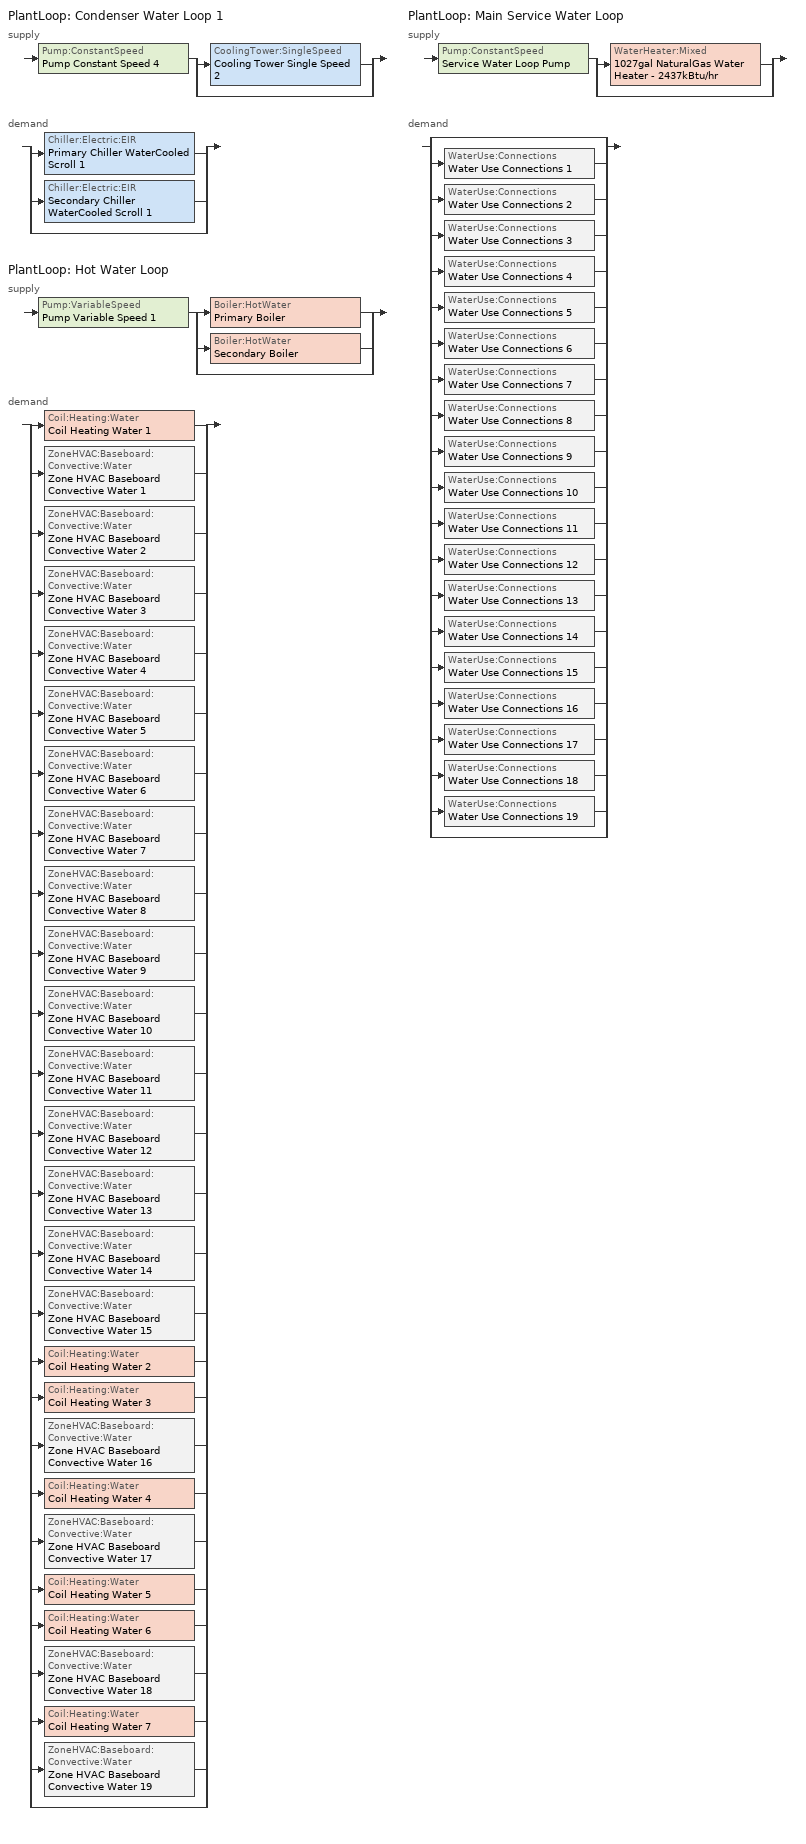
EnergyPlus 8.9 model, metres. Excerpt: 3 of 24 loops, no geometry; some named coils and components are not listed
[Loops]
PlantLoop 'Condenser Water Loop 1'
 supply: Pump:ConstantSpeed 'Pump Constant Speed 4' > split
  | CoolingTower:SingleSpeed 'Cooling Tower Single Speed 2'
  | bypass
 demand: split
  | Chiller:Electric:EIR 'Primary Chiller WaterCooled Scroll 1'
  | Chiller:Electric:EIR 'Secondary Chiller WaterCooled Scroll 1'
  | bypass
PlantLoop 'Hot Water Loop'
 supply: Pump:VariableSpeed 'Pump Variable Speed 1' > split
  | Boiler:HotWater 'Primary Boiler'
  | Boiler:HotWater 'Secondary Boiler'
  | bypass
 demand: split
  | Coil:Heating:Water 'Coil Heating Water 1'
  | ZoneHVAC:Baseboard:Convective:Water 'Zone HVAC Baseboard Convective Water 1'
  | ZoneHVAC:Baseboard:Convective:Water 'Zone HVAC Baseboard Convective Water 2'
  | ZoneHVAC:Baseboard:Convective:Water 'Zone HVAC Baseboard Convective Water 3'
  | ZoneHVAC:Baseboard:Convective:Water 'Zone HVAC Baseboard Convective Water 4'
  | ZoneHVAC:Baseboard:Convective:Water 'Zone HVAC Baseboard Convective Water 5'
  | ZoneHVAC:Baseboard:Convective:Water 'Zone HVAC Baseboard Convective Water 6'
  | ZoneHVAC:Baseboard:Convective:Water 'Zone HVAC Baseboard Convective Water 7'
  | ZoneHVAC:Baseboard:Convective:Water 'Zone HVAC Baseboard Convective Water 8'
  | ZoneHVAC:Baseboard:Convective:Water 'Zone HVAC Baseboard Convective Water 9'
  | ZoneHVAC:Baseboard:Convective:Water 'Zone HVAC Baseboard Convective Water 10'
  | ZoneHVAC:Baseboard:Convective:Water 'Zone HVAC Baseboard Convective Water 11'
  | ZoneHVAC:Baseboard:Convective:Water 'Zone HVAC Baseboard Convective Water 12'
  | ZoneHVAC:Baseboard:Convective:Water 'Zone HVAC Baseboard Convective Water 13'
  | ZoneHVAC:Baseboard:Convective:Water 'Zone HVAC Baseboard Convective Water 14'
  | ZoneHVAC:Baseboard:Convective:Water 'Zone HVAC Baseboard Convective Water 15'
  | Coil:Heating:Water 'Coil Heating Water 2'
  | Coil:Heating:Water 'Coil Heating Water 3'
  | ZoneHVAC:Baseboard:Convective:Water 'Zone HVAC Baseboard Convective Water 16'
  | Coil:Heating:Water 'Coil Heating Water 4'
  | ZoneHVAC:Baseboard:Convective:Water 'Zone HVAC Baseboard Convective Water 17'
  | Coil:Heating:Water 'Coil Heating Water 5'
  | Coil:Heating:Water 'Coil Heating Water 6'
  | ZoneHVAC:Baseboard:Convective:Water 'Zone HVAC Baseboard Convective Water 18'
  | Coil:Heating:Water 'Coil Heating Water 7'
  | ZoneHVAC:Baseboard:Convective:Water 'Zone HVAC Baseboard Convective Water 19'
  | bypass
PlantLoop 'Main Service Water Loop'
 supply: Pump:ConstantSpeed 'Service Water Loop Pump' > split
  | WaterHeater:Mixed '1027gal NaturalGas Water Heater - 2437kBtu/hr'
  | bypass
 demand: split
  | bypass
  | WaterUse:Connections 'Water Use Connections 1'
  | WaterUse:Connections 'Water Use Connections 2'
  | WaterUse:Connections 'Water Use Connections 3'
  | WaterUse:Connections 'Water Use Connections 4'
  | WaterUse:Connections 'Water Use Connections 5'
  | WaterUse:Connections 'Water Use Connections 6'
  | WaterUse:Connections 'Water Use Connections 7'
  | WaterUse:Connections 'Water Use Connections 8'
  | WaterUse:Connections 'Water Use Connections 9'
  | WaterUse:Connections 'Water Use Connections 10'
  | WaterUse:Connections 'Water Use Connections 11'
  | WaterUse:Connections 'Water Use Connections 12'
  | WaterUse:Connections 'Water Use Connections 13'
  | WaterUse:Connections 'Water Use Connections 14'
  | WaterUse:Connections 'Water Use Connections 15'
  | WaterUse:Connections 'Water Use Connections 16'
  | WaterUse:Connections 'Water Use Connections 17'
  | WaterUse:Connections 'Water Use Connections 18'
  | WaterUse:Connections 'Water Use Connections 19'
  | bypass
[ZoneHVAC:Baseboard:Convective:Water] Availability Schedule=Always On Discrete; Heating Design Capacity Method=HeatingDesignCapacity; Heating Design Capacity {W}=Autosize; Heating Design Capacity Per Floor Area {W/m2}=0; Fraction of Autosized Heating Design Capacity=0.8; U-Factor Times Area Value {W/K}=Autosize; Maximum Water Flow Rate {m3/s}=Autosize; Convergence Tolerance=0.001
Zone HVAC Baseboard Convective Water 11; Zone HVAC Baseboard Convective Water 18; Zone HVAC Baseboard Convective Water 19; Zone HVAC Baseboard Convective Water 8; Zone HVAC Baseboard Convective Water 14; Zone HVAC Baseboard Convective Water 9; Zone HVAC Baseboard Convective Water 10; Zone HVAC Baseboard Convective Water 3; Zone HVAC Baseboard Convective Water 12; Zone HVAC Baseboard Convective Water 2; Zone HVAC Baseboard Convective Water 1; Zone HVAC Baseboard Convective Water 13; Zone HVAC Baseboard Convective Water 16; Zone HVAC Baseboard Convective Water 17; Zone HVAC Baseboard Convective Water 4; Zone HVAC Baseboard Convective Water 5; Zone HVAC Baseboard Convective Water 15; Zone HVAC Baseboard Convective Water 7; Zone HVAC Baseboard Convective Water 6
[Coil:Heating:Water] Availability Schedule=Always On Discrete; U-Factor Times Area Value {W/K}=Autosize; Maximum Water Flow Rate {m3/s}=Autosize; Performance Input Method=UFactorTimesAreaAndDesignWaterFlowRate; Rated Capacity {W}=Autosize; Rated Inlet Water Temperature {C}=82.2; Rated Inlet Air Temperature {C}=16.6; Rated Outlet Water Temperature {C}=71.1; Rated Outlet Air Temperature {C}=32.2; Rated Ratio for Air and Water Convection=0.5
Coil Heating Water 6; Coil Heating Water 7; Coil Heating Water 3; Coil Heating Water 4; Coil Heating Water 1
[SetpointManager:Scheduled] Control Variable=Temperature
Name | Schedule
Setpoint Manager Scheduled 4 | CW Temp 1
Service hot water setpoint manager | Service Water Loop Temp - 140F
[PlantLoop] Fluid Type=Water; Maximum Loop Flow Rate {m3/s}=Autosize; Minimum Loop Flow Rate {m3/s}=0; Plant Loop Volume {m3}=Autocalculate; Load Distribution Scheme=Optimal; Plant Loop Demand Calculation Scheme=SingleSetpoint
Name | Plant Equipment Operation Scheme | Maximum Loop Temperature {C} | Minimum Loop Temperature {C}
Condenser Water Loop 1 | Condenser Water Loop 1 Operation Schemes | 100 | 0
Hot Water Loop | Hot Water Loop Operation Schemes | 100 | 0
Main Service Water Loop | Main Service Water Loop Operation Schemes | 60 | 10
[Sizing:Plant] Sizing Option=NonCoincident; Zone Timesteps in Averaging Window=1; Coincident Sizing Factor Mode=None
Name | Loop Type | Design Loop Exit Temperature {C} | Loop Design Temperature Difference {deltaC}
Condenser Water Loop 1 | Condenser | 29 | 6
Hot Water Loop | Heating | 82 | 16
Main Service Water Loop | Heating | 60 | 5
[Pump:ConstantSpeed] Design Flow Rate {m3/s}=Autosize; Design Power Consumption {W}=Autosize; Motor Efficiency=0.9; Fraction of Motor Inefficiencies to Fluid Stream=0; Pump Control Type=Intermittent; Design Power Sizing Method=PowerPerFlowPerPressure; Design Electric Power per Unit Flow Rate {W/(m3/s)}=348701.1; Design Shaft Power per Unit Flow Rate per Unit Head=1.28205
Name | Design Pump Head {Pa}
Pump Constant Speed 4 | 179352
Service Water Loop Pump | 1.27954e+06
[PlantEquipmentOperationSchemes] Control Scheme Schedule Name 1=Always On Discrete
Name | Control Scheme Object Type 1 | Control Scheme Name 1
Condenser Water Loop 1 Operation Schemes | PlantEquipmentOperation:CoolingLoad | Condenser Water Loop 1 Cooling Operation Scheme
Hot Water Loop Operation Schemes | PlantEquipmentOperation:HeatingLoad | Hot Water Loop Heating Operation Scheme
Main Service Water Loop Operation Schemes | PlantEquipmentOperation:HeatingLoad | Main Service Water Loop Heating Operation Scheme
[PlantEquipmentOperation:CoolingLoad]
Condenser Water Loop 1 Cooling Operation Scheme: Load Range Lower Limit 1 {W}=0; Load Range Upper Limit 1 {W}=1000000000; Range Equipment List Name 1=Condenser Water Loop 1 Cooling Equipment List
[PlantEquipmentList]
Condenser Water Loop 1 Cooling Equipment List: CoolingTower:SingleSpeed, Cooling Tower Single Speed 2
Hot Water Loop Heating Equipment List: Boiler:HotWater, Primary Boiler, Boiler:HotWater, Secondary Boiler
Main Service Water Loop Heating Equipment List: WaterHeater:Mixed, 1027gal NaturalGas Water Heater - 2437kBtu/hr
[CoolingTower:SingleSpeed]
Cooling Tower Single Speed 2: Design Water Flow Rate {m3/s}=Autosize; Design Air Flow Rate {m3/s}=Autosize; Design Fan Power {W}=Autosize; Design U-Factor Times Area Value {W/K}=Autosize; Free Convection Air Flow Rate {m3/s}=Autosize; Free Convection Air Flow Rate Sizing Factor=0.1; Free Convection U-Factor Times Area Value {W/K}=Autosize; Free Convection U-Factor Times Area Value Sizing Factor=0.1; Performance Input Method=UFactorTimesAreaAndDesignWaterFlowRate; Heat Rejection Capacity and Nominal Capacity Sizing Ratio=1.25; Free Convection Capacity {W}=0; Free Convection Nominal Capacity Sizing Factor=0.1; Design Inlet Air Dry-Bulb Temperature {C}=24; Design Inlet Air Wet-Bulb Temperature {C}=24; Design Approach Temperature {deltaC}=5; Design Range Temperature {deltaC}=5; Basin Heater Capacity {W/K}=0; Basin Heater Setpoint Temperature {C}=2; Evaporation Loss Mode=LossFactor; Evaporation Loss Factor {percent/K}=0.2; Drift Loss Percent {percent}=0.008; Blowdown Calculation Mode=ConcentrationRatio; Blowdown Concentration Ratio=3; Capacity Control=FanCycling; Number of Cells=1; Cell Control=MinimalCell; Cell Minimum  Water Flow Rate Fraction=0.33; Cell Maximum Water Flow Rate Fraction=2.5; Sizing Factor=1
[Pump:VariableSpeed]
Pump Variable Speed 1: Design Maximum Flow Rate {m3/s}=Autosize; Design Pump Head {Pa}=179352; Design Power Consumption {W}=Autosize; Motor Efficiency=0.9; Fraction of Motor Inefficiencies to Fluid Stream=0; Coefficient 1 of the Part Load Performance Curve=0; Coefficient 2 of the Part Load Performance Curve=1; Coefficient 3 of the Part Load Performance Curve=0; Coefficient 4 of the Part Load Performance Curve=0; Design Minimum Flow Rate {m3/s}=0; Pump Control Type=Intermittent; Skin Loss Radiative Fraction=0.5; Design Power Sizing Method=PowerPerFlowPerPressure; Design Electric Power per Unit Flow Rate {W/(m3/s)}=348701.1; Design Shaft Power per Unit Flow Rate per Unit Head=1.28205; Design Minimum Flow Rate Fraction=0
[Boiler:HotWater] Fuel Type=NaturalGas; Nominal Capacity {W}=Autosize; Nominal Thermal Efficiency=0.8; Design Water Outlet Temperature {C}=82; Design Water Flow Rate {m3/s}=Autosize; Minimum Part Load Ratio=0; Maximum Part Load Ratio=1; Optimum Part Load Ratio=1; Water Outlet Upper Temperature Limit {C}=99; Boiler Flow Mode=ConstantFlow; Parasitic Electric Load {W}=0; Sizing Factor=1
Primary Boiler; Secondary Boiler
[SetpointManager:OutdoorAirReset]
Setpoint Manager Outdoor Air Reset 1: Control Variable=Temperature; Setpoint at Outdoor Low Temperature {C}=82; Outdoor Low Temperature {C}=-16; Setpoint at Outdoor High Temperature {C}=60; Outdoor High Temperature {C}=0
[PlantEquipmentOperation:HeatingLoad] Load Range Lower Limit 1 {W}=0; Load Range Upper Limit 1 {W}=1000000000
Name | Range Equipment List Name 1
Hot Water Loop Heating Operation Scheme | Hot Water Loop Heating Equipment List
Main Service Water Loop Heating Operation Scheme | Main Service Water Loop Heating Equipment List
[WaterHeater:Mixed]
1027gal NaturalGas Water Heater - 2437kBtu/hr: Tank Volume {m3}=3.88713; Setpoint Temperature Schedule=Service Water Loop Temp - 140F; Deadband Temperature Difference {deltaC}=2; Maximum Temperature Limit {C}=82.2222; Heater Control Type=Cycle; Heater Maximum Capacity {W}=714336; Heater Ignition Minimum Flow Rate {m3/s}=0; Heater Ignition Delay {s}=0; Heater Fuel Type=NaturalGas; Heater Thermal Efficiency=0.8; Off Cycle Parasitic Fuel Consumption Rate {W}=20; Off Cycle Parasitic Fuel Type=NaturalGas; Off Cycle Parasitic Heat Fraction to Tank=0.8; On Cycle Parasitic Fuel Consumption Rate {W}=0; On Cycle Parasitic Fuel Type=NaturalGas; On Cycle Parasitic Heat Fraction to Tank=0; Ambient Temperature Indicator=Schedule; Ambient Temperature Schedule=Water Heater Ambient Temp Schedule - 70F; Off Cycle Loss Coefficient to Ambient Temperature {W/K}=6; Off Cycle Loss Fraction to Zone=1; On Cycle Loss Coefficient to Ambient Temperature {W/K}=6; On Cycle Loss Fraction to Zone=1; Use Side Effectiveness=1; Source Side Effectiveness=1; Use Side Design Flow Rate {m3/s}=Autosize; Source Side Design Flow Rate {m3/s}=Autosize; Indirect Water Heating Recovery Time {hr}=1.5; Source Side Flow Control Mode=IndirectHeatPrimarySetpoint
[WaterUse:Connections]
Name | Water Use Equipment Name 1
Water Use Connections 1 | Fire station sleeping quarters-space function Service Water Use 3.16gal/min
Water Use Connections 2 | Gymnasium/fitness centre exercise area-space function Service Water Use 3.79gal/min
Water Use Connections 3 | Gymnasium/fitness centre playing area-space function Service Water Use 2.84gal/min
Water Use Connections 4 | Health care facility exam/treatment room-space function Service Water Use 0.71gal/min
Water Use Connections 5 | Health care facility imaging room-space function Service Water Use 0.95gal/min
Water Use Connections 6 | Health care facility nursery-space function Service Water Use 0.71gal/min
Water Use Connections 7 | Health care facility nurses station-space function Service Water Use 0.36gal/min
Water Use Connections 8 | Health care facility operating room-space function Service Water Use 2.37gal/min
Water Use Connections 9 | Health care facility patient room-space function Service Water Use 0.71gal/min
Water Use Connections 10 | Health care facility physical therapy room-space function Service Water Use 0.36gal/min
Water Use Connections 11 | Health care facility recovery room-space function Service Water Use 1.42gal/min
Water Use Connections 12 | Library reading area-space function Service Water Use 0.71gal/min
Water Use Connections 13 | Library stacks-space function Service Water Use 0.95gal/min
Water Use Connections 14 | Manufacturing facility detailed manufacturing area-space function Service Water Use 0.47gal/min
Water Use Connections 15 | Manufacturing facility equipment room-space function Service Water Use 0.47gal/min
Water Use Connections 16 | Manufacturing facility extra high bay area (> 15 m floor-to-ceiling height)-space function Service Water Use 0.47gal/min
Water Use Connections 17 | Manufacturing facility high bay area (7.5 to 15 m floor-to-ceiling height)-space function Service Water Use 0.47gal/min
Water Use Connections 18 | Manufacturing facility low bay area (< 7.5 m floor-to-ceiling height)-space function Service Water Use 0.47gal/min
Water Use Connections 19 | Museum general exhibition area-space function Service Water Use 2.53gal/min
[WaterUse:Equipment]
Name | Peak Flow Rate {m3/s} | Flow Rate Fraction Schedule | Target Temperature Schedule | Zone | Sensible Fraction Schedule | Latent Fraction Schedule
Fire station sleeping quarters-space function Service Water Use 3.16gal/min | 0.000199171 | NECB-G-Service Water Heating | Schedule Ruleset 5 | Sp-Fire station sleeping quarters-Space Function Sys-3 Flr-4 Sch-G HPlcmt-north ZN | Schedule Ruleset 3 | Schedule Ruleset 4
Gymnasium/fitness centre exercise area-space function Service Water Use 3.79gal/min | 0.000239005 | NECB-B-Service Water Heating | Schedule Ruleset 8 | Sp-Gymnasium/Fitness centre exercise area-Space Function Sys-6 Flr-3 Sch-B HPlcmt-core ZN | Schedule Ruleset 6 | Schedule Ruleset 7
Gymnasium/fitness centre playing area-space function Service Water Use 2.84gal/min | 0.000179254 | NECB-B-Service Water Heating | Schedule Ruleset 11 | Sp-Gymnasium/Fitness centre playing area-Space Function Sys-6 Flr-3 Sch-B HPlcmt-south ZN | Schedule Ruleset 9 | Schedule Ruleset 10
Health care facility exam/treatment room-space function Service Water Use 0.71gal/min | 4.48135e-05 | NECB-C-Service Water Heating | Schedule Ruleset 14 | Sp-Health care facility exam/treatment room-Space Function Sys-3 Flr-3 Sch-C HPlcmt-east ZN | Schedule Ruleset 12 | Schedule Ruleset 13
Health care facility imaging room-space function Service Water Use 0.95gal/min | 5.97514e-05 | NECB-H-Service Water Heating | Schedule Ruleset 17 | Sp-Health care facility imaging room-Space Function Sys-3 Flr-4 Sch-H HPlcmt-core ZN | Schedule Ruleset 15 | Schedule Ruleset 16
Health care facility nursery-space function Service Water Use 0.71gal/min | 4.48135e-05 | NECB-H-Service Water Heating | Schedule Ruleset 20 | Sp-Health care facility nursery-Space Function Sys-3 Flr-3 Sch-H HPlcmt-west ZN | Schedule Ruleset 18 | Schedule Ruleset 19
Health care facility nurses station-space function Service Water Use 0.36gal/min | 2.24068e-05 | NECB-H-Service Water Heating | Schedule Ruleset 23 | Sp-Health care facility nurses station-Space Function Sys-3 Flr-1 Sch-H HPlcmt-west ZN | Schedule Ruleset 21 | Schedule Ruleset 22
Health care facility operating room-space function Service Water Use 2.37gal/min | 0.000149378 | NECB-H-Service Water Heating | Schedule Ruleset 26 | Sp-Health care facility operating room-Space Function Sys-3 Flr-4 Sch-H HPlcmt-east ZN | Schedule Ruleset 24 | Schedule Ruleset 25
Health care facility patient room-space function Service Water Use 0.71gal/min | 4.48135e-05 | NECB-H-Service Water Heating | Schedule Ruleset 29 | Sp-Health care facility patient room-Space Function Sys-3 Flr-1 Sch-H HPlcmt-north ZN | Schedule Ruleset 27 | Schedule Ruleset 28
Health care facility physical therapy room-space function Service Water Use 0.36gal/min | 2.24068e-05 | NECB-C-Service Water Heating | Schedule Ruleset 32 | Sp-Health care facility physical therapy room-Space Function Sys-3 Flr-1 Sch-C HPlcmt-east ZN | Schedule Ruleset 30 | Schedule Ruleset 31
Health care facility recovery room-space function Service Water Use 1.42gal/min | 8.96271e-05 | NECB-H-Service Water Heating | Schedule Ruleset 35 | Sp-Health care facility recovery room-Space Function Sys-3 Flr-4 Sch-H HPlcmt-west ZN | Schedule Ruleset 33 | Schedule Ruleset 34
Library reading area-space function Service Water Use 0.71gal/min | 4.48135e-05 | NECB-C-Service Water Heating | Schedule Ruleset 38 | Sp-Library reading area-Space Function Sys-6 Flr-1 Sch-C HPlcmt-south ZN | Schedule Ruleset 36 | Schedule Ruleset 37
Library stacks-space function Service Water Use 0.95gal/min | 5.97514e-05 | NECB-C-Service Water Heating | Schedule Ruleset 41 | Sp-Library stacks-Space Function Sys-6 Flr-1 Sch-C HPlcmt-core ZN | Schedule Ruleset 39 | Schedule Ruleset 40
Manufacturing facility detailed manufacturing area-space function Service Water Use 0.47gal/min | 2.98757e-05 | NECB-A-Service Water Heating | Schedule Ruleset 44 | Sp-Manufacturing facility detailed manufacturing area-Space Function Sys-3 Flr-2 Sch-A HPlcmt-north ZN | Schedule Ruleset 42 | Schedule Ruleset 43
Manufacturing facility equipment room-space function Service Water Use 0.47gal/min | 2.98757e-05 | NECB-A-Service Water Heating | Schedule Ruleset 47 | Sp-Manufacturing facility equipment room-Space Function Sys-3 Flr-2 Sch-A HPlcmt-east ZN | Schedule Ruleset 45 | Schedule Ruleset 46
Manufacturing facility extra high bay area (> 15 m floor-to-ceiling height)-space function Service Water Use 0.47gal/min | 2.98757e-05 | NECB-A-Service Water Heating | Schedule Ruleset 50 | Sp-Manufacturing facility extra high bay area (> 15 m floor-to-ceiling height)-Space Function Sys-3 Flr-4 Sch-A HPlcmt-south ZN | Schedule Ruleset 48 | Schedule Ruleset 49
Manufacturing facility high bay area (7.5 to 15 m floor-to-ceiling height)-space function Service Water Use 0.47gal/min | 2.98757e-05 | NECB-A-Service Water Heating | Schedule Ruleset 53 | Sp-Manufacturing facility high bay area (7.5 to 15 m floor-to-ceiling height)-Space Function Sys-3 Flr-2 Sch-A HPlcmt-south ZN | Schedule Ruleset 51 | Schedule Ruleset 52
Manufacturing facility low bay area (< 7.5 m floor-to-ceiling height)-space function Service Water Use 0.47gal/min | 2.98757e-05 | NECB-A-Service Water Heating | Schedule Ruleset 56 | Sp-Manufacturing facility low bay area (< 7.5 m floor-to-ceiling height)-Space Function Sys-3 Flr-2 Sch-A HPlcmt-west ZN | Schedule Ruleset 54 | Schedule Ruleset 55
Museum general exhibition area-space function Service Water Use 2.53gal/min | 0.000159337 | NECB-C-Service Water Heating | Schedule Ruleset 59 | Sp-Museum general exhibition area-Space Function Sys-2 Flr-2 Sch-C HPlcmt-core ZN | Schedule Ruleset 57 | Schedule Ruleset 58
[Schedule:Day:Interval]
NECB-A-Service Water Heating Default; NECB-A-Service Water Heating Default|Wkdy Day: No, 07:00, 0.05, 08:00, 0.1, 10:00, 0.5, 16:00, 0.9, 17:00, 0.7, 18:00, 0.5, 19:00, 0.3, 22:00, 0.2, 24:00, 0.05
NECB-A-Service Water Heating Sat Day; NECB-A-Service Water Heating Sun|Hol Day; Schedule Day 12; Schedule Day 15; Schedule Day 18; Schedule Day 21; Schedule Day 24; Schedule Day 27; Schedule Day 30; Schedule Day 33; Schedule Day 36; Schedule Day 39; Schedule Day 42; Schedule Day 45; Schedule Day 48; Schedule Day 51; Schedule Day 54; Schedule Day 57; Schedule Day 60; Schedule Day 63; Schedule Day 66: No, 24:00, 0.05
NECB-B-Service Water Heating Default; NECB-B-Service Water Heating Default|Wkdy Day: No, 01:00, 0.6, 02:00, 0.5, 09:00, 0.05, 11:00, 0.7, 12:00, 0.4, 13:00, 0.5, 15:00, 0.6, 16:00, 0.4, 18:00, 0.3, 19:00, 0.4, 20:00, 0.5, 22:00, 0.8, 24:00, 0.9
NECB-B-Service Water Heating Sat Day: No, 01:00, 0.7, 02:00, 0.6, 09:00, 0.05, 11:00, 0.7, 12:00, 0.4, 13:00, 0.5, 15:00, 0.6, 16:00, 0.4, 18:00, 0.3, 19:00, 0.4, 20:00, 0.5, 22:00, 0.8, 24:00, 0.9
NECB-B-Service Water Heating Sun|Hol Day: No, 01:00, 0.5, 02:00, 0.6, 09:00, 0.05, 11:00, 0.7, 12:00, 0.4, 13:00, 0.5, 15:00, 0.6, 16:00, 0.4, 18:00, 0.3, 19:00, 0.4, 20:00, 0.5, 22:00, 0.8, 24:00, 0.5
NECB-C-Service Water Heating Default; NECB-C-Service Water Heating Default|Wkdy Day: No, 08:00, 0.05, 09:00, 0.1, 10:00, 0.2, 11:00, 0.3, 12:00, 0.4, 16:00, 0.8, 17:00, 0.6, 18:00, 0.4, 19:00, 0.3, 21:00, 0.2, 24:00, 0.05
NECB-C-Service Water Heating Sat Day: No, 08:00, 0.05, 09:00, 0.1, 10:00, 0.2, 11:00, 0.3, 12:00, 0.5, 16:00, 0.9, 17:00, 0.7, 18:00, 0.5, 19:00, 0.3, 21:00, 0.2, 24:00, 0.05
NECB-C-Service Water Heating Sun|Hol Day: No, 08:00, 0.05, 09:00, 0.1, 10:00, 0.2, 11:00, 0.3, 12:00, 0.5, 17:00, 0.9, 18:00, 0.5, 19:00, 0.3, 24:00, 0.05
NECB-G-Service Water Heating Default; NECB-G-Service Water Heating Default|Wkdy Day: No, 01:00, 0.1, 06:00, 0.05, 07:00, 0.2, 08:00, 0.8, 09:00, 0.7, 10:00, 0.5, 11:00, 0.4, 14:00, 0.2, 15:00, 0.3, 17:00, 0.5, 19:00, 0.7, 21:00, 0.4, 23:00, 0.2, 24:00, 0.1
NECB-G-Service Water Heating Sat Day: No, 01:00, 0.1, 07:00, 0.05, 08:00, 0.2, 11:00, 0.5, 15:00, 0.3, 16:00, 0.7, 17:00, 0.9, 19:00, 0.7, 20:00, 0.6, 21:00, 0.5, 22:00, 0.4, 23:00, 0.3, 24:00, 0.2
NECB-G-Service Water Heating Sun|Hol Day: No, 01:00, 0.1, 08:00, 0.05, 09:00, 0.2, 11:00, 0.3, 13:00, 0.2, 14:00, 0.3, 15:00, 0.4, 16:00, 0.5, 17:00, 0.6, 18:00, 0.7, 19:00, 0.4, 20:00, 0.3, 24:00, 0.2
NECB-H-Service Water Heating Default; NECB-H-Service Water Heating Default|Wkdy Day; NECB-H-Service Water Heating Sat Day; NECB-H-Service Water Heating Sun|Hol Day: No, 24:00, 0.9
satCW Temp 3; Schedule Day 8; sunCW Temp 3; wkdCW Temp 3: No, 01:00, 29, 02:00, 29, 03:00, 29, 04:00, 29, 05:00, 29, 06:00, 29, 07:00, 29, 08:00, 29, 09:00, 29, 10:00, 29, 11:00, 29, 12:00, 29, 13:00, 29, 14:00, 29, 15:00, 29, 16:00, 29, 17:00, 29, 18:00, 29, 19:00, 29, 20:00, 29, 21:00, 29, 22:00, 29, 23:00, 29, 24:00, 29
Schedule Day 11; Schedule Day 14; Schedule Day 17; Schedule Day 20; Schedule Day 23; Schedule Day 26; Schedule Day 29; Schedule Day 32; Schedule Day 35; Schedule Day 38; Schedule Day 41; Schedule Day 44; Schedule Day 47; Schedule Day 50; Schedule Day 53; Schedule Day 56; Schedule Day 59; Schedule Day 62; Schedule Day 65: No, 24:00, 0.2
Schedule Day 13; Schedule Day 16; Schedule Day 19; Schedule Day 22; Schedule Day 25; Schedule Day 28; Schedule Day 31; Schedule Day 34; Schedule Day 37; Schedule Day 40; Schedule Day 43; Schedule Day 46; Schedule Day 49; Schedule Day 52; Schedule Day 55; Schedule Day 58; Schedule Day 61; Schedule Day 64; Schedule Day 67; Service Water Loop Temp - 140F Default: No, 24:00, 60
Water Heater Ambient Temp Schedule - 70F Default: No, 24:00, 21.1111
[Schedule:Week:Daily]
CW Temp 1 Week Rule - Jan1-Dec31: sunCW Temp 3, wkdCW Temp 3, wkdCW Temp 3, wkdCW Temp 3, wkdCW Temp 3, wkdCW Temp 3, satCW Temp 3, Schedule Day 8, Schedule Day 8, Schedule Day 8, Schedule Day 8, Schedule Day 8
NECB-A-Service Water Heating Week Rule - Jan1-Dec31: NECB-A-Service Water Heating Sun|Hol Day, NECB-A-Service Water Heating Default|Wkdy Day, NECB-A-Service Water Heating Default|Wkdy Day, NECB-A-Service Water Heating Default|Wkdy Day, NECB-A-Service Water Heating Default|Wkdy Day, NECB-A-Service Water Heating Default|Wkdy Day, NECB-A-Service Water Heating Sat Day, NECB-A-Service Water Heating Default, NECB-A-Service Water Heating Default, NECB-A-Service Water Heating Default, NECB-A-Service Water Heating Default, NECB-A-Service Water Heating Default
NECB-B-Service Water Heating Week Rule - Jan1-Dec31: NECB-B-Service Water Heating Sun|Hol Day, NECB-B-Service Water Heating Default|Wkdy Day, NECB-B-Service Water Heating Default|Wkdy Day, NECB-B-Service Water Heating Default|Wkdy Day, NECB-B-Service Water Heating Default|Wkdy Day, NECB-B-Service Water Heating Default|Wkdy Day, NECB-B-Service Water Heating Sat Day, NECB-B-Service Water Heating Default, NECB-B-Service Water Heating Default, NECB-B-Service Water Heating Default, NECB-B-Service Water Heating Default, NECB-B-Service Water Heating Default
NECB-C-Service Water Heating Week Rule - Jan1-Dec31: NECB-C-Service Water Heating Sun|Hol Day, NECB-C-Service Water Heating Default|Wkdy Day, NECB-C-Service Water Heating Default|Wkdy Day, NECB-C-Service Water Heating Default|Wkdy Day, NECB-C-Service Water Heating Default|Wkdy Day, NECB-C-Service Water Heating Default|Wkdy Day, NECB-C-Service Water Heating Sat Day, NECB-C-Service Water Heating Default, NECB-C-Service Water Heating Default, NECB-C-Service Water Heating Default, NECB-C-Service Water Heating Default, NECB-C-Service Water Heating Default
NECB-G-Service Water Heating Week Rule - Jan1-Dec31: NECB-G-Service Water Heating Sun|Hol Day, NECB-G-Service Water Heating Default|Wkdy Day, NECB-G-Service Water Heating Default|Wkdy Day, NECB-G-Service Water Heating Default|Wkdy Day, NECB-G-Service Water Heating Default|Wkdy Day, NECB-G-Service Water Heating Default|Wkdy Day, NECB-G-Service Water Heating Sat Day, NECB-G-Service Water Heating Default, NECB-G-Service Water Heating Default, NECB-G-Service Water Heating Default, NECB-G-Service Water Heating Default, NECB-G-Service Water Heating Default
NECB-H-Service Water Heating Week Rule - Jan1-Dec31: NECB-H-Service Water Heating Sun|Hol Day, NECB-H-Service Water Heating Default|Wkdy Day, NECB-H-Service Water Heating Default|Wkdy Day, NECB-H-Service Water Heating Default|Wkdy Day, NECB-H-Service Water Heating Default|Wkdy Day, NECB-H-Service Water Heating Default|Wkdy Day, NECB-H-Service Water Heating Sat Day, NECB-H-Service Water Heating Default, NECB-H-Service Water Heating Default, NECB-H-Service Water Heating Default, NECB-H-Service Water Heating Default, NECB-H-Service Water Heating Default
Schedule Ruleset 10 Week Rule - Jan1-Dec31: Schedule Day 18, Schedule Day 18, Schedule Day 18, Schedule Day 18, Schedule Day 18, Schedule Day 18, Schedule Day 18, Schedule Day 18, Schedule Day 18, Schedule Day 18, Schedule Day 18, Schedule Day 18
Schedule Ruleset 11 Week Rule - Jan1-Dec31: Schedule Day 19, Schedule Day 19, Schedule Day 19, Schedule Day 19, Schedule Day 19, Schedule Day 19, Schedule Day 19, Schedule Day 19, Schedule Day 19, Schedule Day 19, Schedule Day 19, Schedule Day 19
Schedule Ruleset 12 Week Rule - Jan1-Dec31: Schedule Day 20, Schedule Day 20, Schedule Day 20, Schedule Day 20, Schedule Day 20, Schedule Day 20, Schedule Day 20, Schedule Day 20, Schedule Day 20, Schedule Day 20, Schedule Day 20, Schedule Day 20
Schedule Ruleset 13 Week Rule - Jan1-Dec31: Schedule Day 21, Schedule Day 21, Schedule Day 21, Schedule Day 21, Schedule Day 21, Schedule Day 21, Schedule Day 21, Schedule Day 21, Schedule Day 21, Schedule Day 21, Schedule Day 21, Schedule Day 21
Schedule Ruleset 14 Week Rule - Jan1-Dec31: Schedule Day 22, Schedule Day 22, Schedule Day 22, Schedule Day 22, Schedule Day 22, Schedule Day 22, Schedule Day 22, Schedule Day 22, Schedule Day 22, Schedule Day 22, Schedule Day 22, Schedule Day 22
Schedule Ruleset 15 Week Rule - Jan1-Dec31: Schedule Day 23, Schedule Day 23, Schedule Day 23, Schedule Day 23, Schedule Day 23, Schedule Day 23, Schedule Day 23, Schedule Day 23, Schedule Day 23, Schedule Day 23, Schedule Day 23, Schedule Day 23
Schedule Ruleset 16 Week Rule - Jan1-Dec31: Schedule Day 24, Schedule Day 24, Schedule Day 24, Schedule Day 24, Schedule Day 24, Schedule Day 24, Schedule Day 24, Schedule Day 24, Schedule Day 24, Schedule Day 24, Schedule Day 24, Schedule Day 24
Schedule Ruleset 17 Week Rule - Jan1-Dec31: Schedule Day 25, Schedule Day 25, Schedule Day 25, Schedule Day 25, Schedule Day 25, Schedule Day 25, Schedule Day 25, Schedule Day 25, Schedule Day 25, Schedule Day 25, Schedule Day 25, Schedule Day 25
Schedule Ruleset 18 Week Rule - Jan1-Dec31: Schedule Day 26, Schedule Day 26, Schedule Day 26, Schedule Day 26, Schedule Day 26, Schedule Day 26, Schedule Day 26, Schedule Day 26, Schedule Day 26, Schedule Day 26, Schedule Day 26, Schedule Day 26
Schedule Ruleset 19 Week Rule - Jan1-Dec31: Schedule Day 27, Schedule Day 27, Schedule Day 27, Schedule Day 27, Schedule Day 27, Schedule Day 27, Schedule Day 27, Schedule Day 27, Schedule Day 27, Schedule Day 27, Schedule Day 27, Schedule Day 27
Schedule Ruleset 20 Week Rule - Jan1-Dec31: Schedule Day 28, Schedule Day 28, Schedule Day 28, Schedule Day 28, Schedule Day 28, Schedule Day 28, Schedule Day 28, Schedule Day 28, Schedule Day 28, Schedule Day 28, Schedule Day 28, Schedule Day 28
Schedule Ruleset 21 Week Rule - Jan1-Dec31: Schedule Day 29, Schedule Day 29, Schedule Day 29, Schedule Day 29, Schedule Day 29, Schedule Day 29, Schedule Day 29, Schedule Day 29, Schedule Day 29, Schedule Day 29, Schedule Day 29, Schedule Day 29
Schedule Ruleset 22 Week Rule - Jan1-Dec31: Schedule Day 30, Schedule Day 30, Schedule Day 30, Schedule Day 30, Schedule Day 30, Schedule Day 30, Schedule Day 30, Schedule Day 30, Schedule Day 30, Schedule Day 30, Schedule Day 30, Schedule Day 30
Schedule Ruleset 23 Week Rule - Jan1-Dec31: Schedule Day 31, Schedule Day 31, Schedule Day 31, Schedule Day 31, Schedule Day 31, Schedule Day 31, Schedule Day 31, Schedule Day 31, Schedule Day 31, Schedule Day 31, Schedule Day 31, Schedule Day 31
Schedule Ruleset 24 Week Rule - Jan1-Dec31: Schedule Day 32, Schedule Day 32, Schedule Day 32, Schedule Day 32, Schedule Day 32, Schedule Day 32, Schedule Day 32, Schedule Day 32, Schedule Day 32, Schedule Day 32, Schedule Day 32, Schedule Day 32
Schedule Ruleset 25 Week Rule - Jan1-Dec31: Schedule Day 33, Schedule Day 33, Schedule Day 33, Schedule Day 33, Schedule Day 33, Schedule Day 33, Schedule Day 33, Schedule Day 33, Schedule Day 33, Schedule Day 33, Schedule Day 33, Schedule Day 33
Schedule Ruleset 26 Week Rule - Jan1-Dec31: Schedule Day 34, Schedule Day 34, Schedule Day 34, Schedule Day 34, Schedule Day 34, Schedule Day 34, Schedule Day 34, Schedule Day 34, Schedule Day 34, Schedule Day 34, Schedule Day 34, Schedule Day 34
Schedule Ruleset 27 Week Rule - Jan1-Dec31: Schedule Day 35, Schedule Day 35, Schedule Day 35, Schedule Day 35, Schedule Day 35, Schedule Day 35, Schedule Day 35, Schedule Day 35, Schedule Day 35, Schedule Day 35, Schedule Day 35, Schedule Day 35
Schedule Ruleset 28 Week Rule - Jan1-Dec31: Schedule Day 36, Schedule Day 36, Schedule Day 36, Schedule Day 36, Schedule Day 36, Schedule Day 36, Schedule Day 36, Schedule Day 36, Schedule Day 36, Schedule Day 36, Schedule Day 36, Schedule Day 36
Schedule Ruleset 29 Week Rule - Jan1-Dec31: Schedule Day 37, Schedule Day 37, Schedule Day 37, Schedule Day 37, Schedule Day 37, Schedule Day 37, Schedule Day 37, Schedule Day 37, Schedule Day 37, Schedule Day 37, Schedule Day 37, Schedule Day 37
Schedule Ruleset 3 Week Rule - Jan1-Dec31: Schedule Day 11, Schedule Day 11, Schedule Day 11, Schedule Day 11, Schedule Day 11, Schedule Day 11, Schedule Day 11, Schedule Day 11, Schedule Day 11, Schedule Day 11, Schedule Day 11, Schedule Day 11
Schedule Ruleset 30 Week Rule - Jan1-Dec31: Schedule Day 38, Schedule Day 38, Schedule Day 38, Schedule Day 38, Schedule Day 38, Schedule Day 38, Schedule Day 38, Schedule Day 38, Schedule Day 38, Schedule Day 38, Schedule Day 38, Schedule Day 38
Schedule Ruleset 31 Week Rule - Jan1-Dec31: Schedule Day 39, Schedule Day 39, Schedule Day 39, Schedule Day 39, Schedule Day 39, Schedule Day 39, Schedule Day 39, Schedule Day 39, Schedule Day 39, Schedule Day 39, Schedule Day 39, Schedule Day 39
Schedule Ruleset 32 Week Rule - Jan1-Dec31: Schedule Day 40, Schedule Day 40, Schedule Day 40, Schedule Day 40, Schedule Day 40, Schedule Day 40, Schedule Day 40, Schedule Day 40, Schedule Day 40, Schedule Day 40, Schedule Day 40, Schedule Day 40
Schedule Ruleset 33 Week Rule - Jan1-Dec31: Schedule Day 41, Schedule Day 41, Schedule Day 41, Schedule Day 41, Schedule Day 41, Schedule Day 41, Schedule Day 41, Schedule Day 41, Schedule Day 41, Schedule Day 41, Schedule Day 41, Schedule Day 41
Schedule Ruleset 34 Week Rule - Jan1-Dec31: Schedule Day 42, Schedule Day 42, Schedule Day 42, Schedule Day 42, Schedule Day 42, Schedule Day 42, Schedule Day 42, Schedule Day 42, Schedule Day 42, Schedule Day 42, Schedule Day 42, Schedule Day 42
Schedule Ruleset 35 Week Rule - Jan1-Dec31: Schedule Day 43, Schedule Day 43, Schedule Day 43, Schedule Day 43, Schedule Day 43, Schedule Day 43, Schedule Day 43, Schedule Day 43, Schedule Day 43, Schedule Day 43, Schedule Day 43, Schedule Day 43
Schedule Ruleset 36 Week Rule - Jan1-Dec31: Schedule Day 44, Schedule Day 44, Schedule Day 44, Schedule Day 44, Schedule Day 44, Schedule Day 44, Schedule Day 44, Schedule Day 44, Schedule Day 44, Schedule Day 44, Schedule Day 44, Schedule Day 44
Schedule Ruleset 37 Week Rule - Jan1-Dec31: Schedule Day 45, Schedule Day 45, Schedule Day 45, Schedule Day 45, Schedule Day 45, Schedule Day 45, Schedule Day 45, Schedule Day 45, Schedule Day 45, Schedule Day 45, Schedule Day 45, Schedule Day 45
Schedule Ruleset 38 Week Rule - Jan1-Dec31: Schedule Day 46, Schedule Day 46, Schedule Day 46, Schedule Day 46, Schedule Day 46, Schedule Day 46, Schedule Day 46, Schedule Day 46, Schedule Day 46, Schedule Day 46, Schedule Day 46, Schedule Day 46
Schedule Ruleset 39 Week Rule - Jan1-Dec31: Schedule Day 47, Schedule Day 47, Schedule Day 47, Schedule Day 47, Schedule Day 47, Schedule Day 47, Schedule Day 47, Schedule Day 47, Schedule Day 47, Schedule Day 47, Schedule Day 47, Schedule Day 47
Schedule Ruleset 4 Week Rule - Jan1-Dec31: Schedule Day 12, Schedule Day 12, Schedule Day 12, Schedule Day 12, Schedule Day 12, Schedule Day 12, Schedule Day 12, Schedule Day 12, Schedule Day 12, Schedule Day 12, Schedule Day 12, Schedule Day 12
Schedule Ruleset 40 Week Rule - Jan1-Dec31: Schedule Day 48, Schedule Day 48, Schedule Day 48, Schedule Day 48, Schedule Day 48, Schedule Day 48, Schedule Day 48, Schedule Day 48, Schedule Day 48, Schedule Day 48, Schedule Day 48, Schedule Day 48
Schedule Ruleset 41 Week Rule - Jan1-Dec31: Schedule Day 49, Schedule Day 49, Schedule Day 49, Schedule Day 49, Schedule Day 49, Schedule Day 49, Schedule Day 49, Schedule Day 49, Schedule Day 49, Schedule Day 49, Schedule Day 49, Schedule Day 49
Schedule Ruleset 42 Week Rule - Jan1-Dec31: Schedule Day 50, Schedule Day 50, Schedule Day 50, Schedule Day 50, Schedule Day 50, Schedule Day 50, Schedule Day 50, Schedule Day 50, Schedule Day 50, Schedule Day 50, Schedule Day 50, Schedule Day 50
Schedule Ruleset 43 Week Rule - Jan1-Dec31: Schedule Day 51, Schedule Day 51, Schedule Day 51, Schedule Day 51, Schedule Day 51, Schedule Day 51, Schedule Day 51, Schedule Day 51, Schedule Day 51, Schedule Day 51, Schedule Day 51, Schedule Day 51
Schedule Ruleset 44 Week Rule - Jan1-Dec31: Schedule Day 52, Schedule Day 52, Schedule Day 52, Schedule Day 52, Schedule Day 52, Schedule Day 52, Schedule Day 52, Schedule Day 52, Schedule Day 52, Schedule Day 52, Schedule Day 52, Schedule Day 52
Schedule Ruleset 45 Week Rule - Jan1-Dec31: Schedule Day 53, Schedule Day 53, Schedule Day 53, Schedule Day 53, Schedule Day 53, Schedule Day 53, Schedule Day 53, Schedule Day 53, Schedule Day 53, Schedule Day 53, Schedule Day 53, Schedule Day 53
Schedule Ruleset 46 Week Rule - Jan1-Dec31: Schedule Day 54, Schedule Day 54, Schedule Day 54, Schedule Day 54, Schedule Day 54, Schedule Day 54, Schedule Day 54, Schedule Day 54, Schedule Day 54, Schedule Day 54, Schedule Day 54, Schedule Day 54
Schedule Ruleset 47 Week Rule - Jan1-Dec31: Schedule Day 55, Schedule Day 55, Schedule Day 55, Schedule Day 55, Schedule Day 55, Schedule Day 55, Schedule Day 55, Schedule Day 55, Schedule Day 55, Schedule Day 55, Schedule Day 55, Schedule Day 55
Schedule Ruleset 48 Week Rule - Jan1-Dec31: Schedule Day 56, Schedule Day 56, Schedule Day 56, Schedule Day 56, Schedule Day 56, Schedule Day 56, Schedule Day 56, Schedule Day 56, Schedule Day 56, Schedule Day 56, Schedule Day 56, Schedule Day 56
Schedule Ruleset 49 Week Rule - Jan1-Dec31: Schedule Day 57, Schedule Day 57, Schedule Day 57, Schedule Day 57, Schedule Day 57, Schedule Day 57, Schedule Day 57, Schedule Day 57, Schedule Day 57, Schedule Day 57, Schedule Day 57, Schedule Day 57
Schedule Ruleset 5 Week Rule - Jan1-Dec31: Schedule Day 13, Schedule Day 13, Schedule Day 13, Schedule Day 13, Schedule Day 13, Schedule Day 13, Schedule Day 13, Schedule Day 13, Schedule Day 13, Schedule Day 13, Schedule Day 13, Schedule Day 13
Schedule Ruleset 50 Week Rule - Jan1-Dec31: Schedule Day 58, Schedule Day 58, Schedule Day 58, Schedule Day 58, Schedule Day 58, Schedule Day 58, Schedule Day 58, Schedule Day 58, Schedule Day 58, Schedule Day 58, Schedule Day 58, Schedule Day 58
Schedule Ruleset 51 Week Rule - Jan1-Dec31: Schedule Day 59, Schedule Day 59, Schedule Day 59, Schedule Day 59, Schedule Day 59, Schedule Day 59, Schedule Day 59, Schedule Day 59, Schedule Day 59, Schedule Day 59, Schedule Day 59, Schedule Day 59
Schedule Ruleset 52 Week Rule - Jan1-Dec31: Schedule Day 60, Schedule Day 60, Schedule Day 60, Schedule Day 60, Schedule Day 60, Schedule Day 60, Schedule Day 60, Schedule Day 60, Schedule Day 60, Schedule Day 60, Schedule Day 60, Schedule Day 60
Schedule Ruleset 53 Week Rule - Jan1-Dec31: Schedule Day 61, Schedule Day 61, Schedule Day 61, Schedule Day 61, Schedule Day 61, Schedule Day 61, Schedule Day 61, Schedule Day 61, Schedule Day 61, Schedule Day 61, Schedule Day 61, Schedule Day 61
Schedule Ruleset 54 Week Rule - Jan1-Dec31: Schedule Day 62, Schedule Day 62, Schedule Day 62, Schedule Day 62, Schedule Day 62, Schedule Day 62, Schedule Day 62, Schedule Day 62, Schedule Day 62, Schedule Day 62, Schedule Day 62, Schedule Day 62
Schedule Ruleset 55 Week Rule - Jan1-Dec31: Schedule Day 63, Schedule Day 63, Schedule Day 63, Schedule Day 63, Schedule Day 63, Schedule Day 63, Schedule Day 63, Schedule Day 63, Schedule Day 63, Schedule Day 63, Schedule Day 63, Schedule Day 63
Schedule Ruleset 56 Week Rule - Jan1-Dec31: Schedule Day 64, Schedule Day 64, Schedule Day 64, Schedule Day 64, Schedule Day 64, Schedule Day 64, Schedule Day 64, Schedule Day 64, Schedule Day 64, Schedule Day 64, Schedule Day 64, Schedule Day 64
Schedule Ruleset 57 Week Rule - Jan1-Dec31: Schedule Day 65, Schedule Day 65, Schedule Day 65, Schedule Day 65, Schedule Day 65, Schedule Day 65, Schedule Day 65, Schedule Day 65, Schedule Day 65, Schedule Day 65, Schedule Day 65, Schedule Day 65
Schedule Ruleset 58 Week Rule - Jan1-Dec31: Schedule Day 66, Schedule Day 66, Schedule Day 66, Schedule Day 66, Schedule Day 66, Schedule Day 66, Schedule Day 66, Schedule Day 66, Schedule Day 66, Schedule Day 66, Schedule Day 66, Schedule Day 66
Schedule Ruleset 59 Week Rule - Jan1-Dec31: Schedule Day 67, Schedule Day 67, Schedule Day 67, Schedule Day 67, Schedule Day 67, Schedule Day 67, Schedule Day 67, Schedule Day 67, Schedule Day 67, Schedule Day 67, Schedule Day 67, Schedule Day 67
Schedule Ruleset 6 Week Rule - Jan1-Dec31: Schedule Day 14, Schedule Day 14, Schedule Day 14, Schedule Day 14, Schedule Day 14, Schedule Day 14, Schedule Day 14, Schedule Day 14, Schedule Day 14, Schedule Day 14, Schedule Day 14, Schedule Day 14
Schedule Ruleset 7 Week Rule - Jan1-Dec31: Schedule Day 15, Schedule Day 15, Schedule Day 15, Schedule Day 15, Schedule Day 15, Schedule Day 15, Schedule Day 15, Schedule Day 15, Schedule Day 15, Schedule Day 15, Schedule Day 15, Schedule Day 15
Schedule Ruleset 8 Week Rule - Jan1-Dec31: Schedule Day 16, Schedule Day 16, Schedule Day 16, Schedule Day 16, Schedule Day 16, Schedule Day 16, Schedule Day 16, Schedule Day 16, Schedule Day 16, Schedule Day 16, Schedule Day 16, Schedule Day 16
Schedule Ruleset 9 Week Rule - Jan1-Dec31: Schedule Day 17, Schedule Day 17, Schedule Day 17, Schedule Day 17, Schedule Day 17, Schedule Day 17, Schedule Day 17, Schedule Day 17, Schedule Day 17, Schedule Day 17, Schedule Day 17, Schedule Day 17
Service Water Loop Temp - 140F Week Rule - Jan1-Dec31: Service Water Loop Temp - 140F Default, Service Water Loop Temp - 140F Default, Service Water Loop Temp - 140F Default, Service Water Loop Temp - 140F Default, Service Water Loop Temp - 140F Default, Service Water Loop Temp - 140F Default, Service Water Loop Temp - 140F Default, Service Water Loop Temp - 140F Default, Service Water Loop Temp - 140F Default, Service Water Loop Temp - 140F Default, Service Water Loop Temp - 140F Default, Service Water Loop Temp - 140F Default
Water Heater Ambient Temp Schedule - 70F Week Rule - Jan1-Dec31: Water Heater Ambient Temp Schedule - 70F Default, Water Heater Ambient Temp Schedule - 70F Default, Water Heater Ambient Temp Schedule - 70F Default, Water Heater Ambient Temp Schedule - 70F Default, Water Heater Ambient Temp Schedule - 70F Default, Water Heater Ambient Temp Schedule - 70F Default, Water Heater Ambient Temp Schedule - 70F Default, Water Heater Ambient Temp Schedule - 70F Default, Water Heater Ambient Temp Schedule - 70F Default, Water Heater Ambient Temp Schedule - 70F Default, Water Heater Ambient Temp Schedule - 70F Default, Water Heater Ambient Temp Schedule - 70F Default
[Schedule:Year]
CW Temp 1: CW Temp 1 Week Rule - Jan1-Dec31, 1, 1, 12, 31
NECB-A-Service Water Heating: NECB-A-Service Water Heating Week Rule - Jan1-Dec31, 1, 1, 12, 31
NECB-B-Service Water Heating: NECB-B-Service Water Heating Week Rule - Jan1-Dec31, 1, 1, 12, 31
NECB-C-Service Water Heating: NECB-C-Service Water Heating Week Rule - Jan1-Dec31, 1, 1, 12, 31
NECB-G-Service Water Heating: NECB-G-Service Water Heating Week Rule - Jan1-Dec31, 1, 1, 12, 31
NECB-H-Service Water Heating: NECB-H-Service Water Heating Week Rule - Jan1-Dec31, 1, 1, 12, 31
Schedule Ruleset 10: Schedule Ruleset 10 Week Rule - Jan1-Dec31, 1, 1, 12, 31
Schedule Ruleset 11: Schedule Ruleset 11 Week Rule - Jan1-Dec31, 1, 1, 12, 31
Schedule Ruleset 12: Schedule Ruleset 12 Week Rule - Jan1-Dec31, 1, 1, 12, 31
Schedule Ruleset 13: Schedule Ruleset 13 Week Rule - Jan1-Dec31, 1, 1, 12, 31
Schedule Ruleset 14: Schedule Ruleset 14 Week Rule - Jan1-Dec31, 1, 1, 12, 31
Schedule Ruleset 15: Schedule Ruleset 15 Week Rule - Jan1-Dec31, 1, 1, 12, 31
Schedule Ruleset 16: Schedule Ruleset 16 Week Rule - Jan1-Dec31, 1, 1, 12, 31
Schedule Ruleset 17: Schedule Ruleset 17 Week Rule - Jan1-Dec31, 1, 1, 12, 31
Schedule Ruleset 18: Schedule Ruleset 18 Week Rule - Jan1-Dec31, 1, 1, 12, 31
Schedule Ruleset 19: Schedule Ruleset 19 Week Rule - Jan1-Dec31, 1, 1, 12, 31
Schedule Ruleset 20: Schedule Ruleset 20 Week Rule - Jan1-Dec31, 1, 1, 12, 31
Schedule Ruleset 21: Schedule Ruleset 21 Week Rule - Jan1-Dec31, 1, 1, 12, 31
Schedule Ruleset 22: Schedule Ruleset 22 Week Rule - Jan1-Dec31, 1, 1, 12, 31
Schedule Ruleset 23: Schedule Ruleset 23 Week Rule - Jan1-Dec31, 1, 1, 12, 31
Schedule Ruleset 24: Schedule Ruleset 24 Week Rule - Jan1-Dec31, 1, 1, 12, 31
Schedule Ruleset 25: Schedule Ruleset 25 Week Rule - Jan1-Dec31, 1, 1, 12, 31
Schedule Ruleset 26: Schedule Ruleset 26 Week Rule - Jan1-Dec31, 1, 1, 12, 31
Schedule Ruleset 27: Schedule Ruleset 27 Week Rule - Jan1-Dec31, 1, 1, 12, 31
Schedule Ruleset 28: Schedule Ruleset 28 Week Rule - Jan1-Dec31, 1, 1, 12, 31
Schedule Ruleset 29: Schedule Ruleset 29 Week Rule - Jan1-Dec31, 1, 1, 12, 31
Schedule Ruleset 3: Schedule Ruleset 3 Week Rule - Jan1-Dec31, 1, 1, 12, 31
Schedule Ruleset 30: Schedule Ruleset 30 Week Rule - Jan1-Dec31, 1, 1, 12, 31
Schedule Ruleset 31: Schedule Ruleset 31 Week Rule - Jan1-Dec31, 1, 1, 12, 31
Schedule Ruleset 32: Schedule Ruleset 32 Week Rule - Jan1-Dec31, 1, 1, 12, 31
Schedule Ruleset 33: Schedule Ruleset 33 Week Rule - Jan1-Dec31, 1, 1, 12, 31
Schedule Ruleset 34: Schedule Ruleset 34 Week Rule - Jan1-Dec31, 1, 1, 12, 31
Schedule Ruleset 35: Schedule Ruleset 35 Week Rule - Jan1-Dec31, 1, 1, 12, 31
Schedule Ruleset 36: Schedule Ruleset 36 Week Rule - Jan1-Dec31, 1, 1, 12, 31
Schedule Ruleset 37: Schedule Ruleset 37 Week Rule - Jan1-Dec31, 1, 1, 12, 31
Schedule Ruleset 38: Schedule Ruleset 38 Week Rule - Jan1-Dec31, 1, 1, 12, 31
Schedule Ruleset 39: Schedule Ruleset 39 Week Rule - Jan1-Dec31, 1, 1, 12, 31
Schedule Ruleset 4: Schedule Ruleset 4 Week Rule - Jan1-Dec31, 1, 1, 12, 31
Schedule Ruleset 40: Schedule Ruleset 40 Week Rule - Jan1-Dec31, 1, 1, 12, 31
Schedule Ruleset 41: Schedule Ruleset 41 Week Rule - Jan1-Dec31, 1, 1, 12, 31
Schedule Ruleset 42: Schedule Ruleset 42 Week Rule - Jan1-Dec31, 1, 1, 12, 31
Schedule Ruleset 43: Schedule Ruleset 43 Week Rule - Jan1-Dec31, 1, 1, 12, 31
Schedule Ruleset 44: Schedule Ruleset 44 Week Rule - Jan1-Dec31, 1, 1, 12, 31
Schedule Ruleset 45: Schedule Ruleset 45 Week Rule - Jan1-Dec31, 1, 1, 12, 31
Schedule Ruleset 46: Schedule Ruleset 46 Week Rule - Jan1-Dec31, 1, 1, 12, 31
Schedule Ruleset 47: Schedule Ruleset 47 Week Rule - Jan1-Dec31, 1, 1, 12, 31
Schedule Ruleset 48: Schedule Ruleset 48 Week Rule - Jan1-Dec31, 1, 1, 12, 31
Schedule Ruleset 49: Schedule Ruleset 49 Week Rule - Jan1-Dec31, 1, 1, 12, 31
Schedule Ruleset 5: Schedule Ruleset 5 Week Rule - Jan1-Dec31, 1, 1, 12, 31
Schedule Ruleset 50: Schedule Ruleset 50 Week Rule - Jan1-Dec31, 1, 1, 12, 31
Schedule Ruleset 51: Schedule Ruleset 51 Week Rule - Jan1-Dec31, 1, 1, 12, 31
Schedule Ruleset 52: Schedule Ruleset 52 Week Rule - Jan1-Dec31, 1, 1, 12, 31
Schedule Ruleset 53: Schedule Ruleset 53 Week Rule - Jan1-Dec31, 1, 1, 12, 31
Schedule Ruleset 54: Schedule Ruleset 54 Week Rule - Jan1-Dec31, 1, 1, 12, 31
Schedule Ruleset 55: Schedule Ruleset 55 Week Rule - Jan1-Dec31, 1, 1, 12, 31
Schedule Ruleset 56: Schedule Ruleset 56 Week Rule - Jan1-Dec31, 1, 1, 12, 31
Schedule Ruleset 57: Schedule Ruleset 57 Week Rule - Jan1-Dec31, 1, 1, 12, 31
Schedule Ruleset 58: Schedule Ruleset 58 Week Rule - Jan1-Dec31, 1, 1, 12, 31
Schedule Ruleset 59: Schedule Ruleset 59 Week Rule - Jan1-Dec31, 1, 1, 12, 31
Schedule Ruleset 6: Schedule Ruleset 6 Week Rule - Jan1-Dec31, 1, 1, 12, 31
Schedule Ruleset 7: Schedule Ruleset 7 Week Rule - Jan1-Dec31, 1, 1, 12, 31
Schedule Ruleset 8: Schedule Ruleset 8 Week Rule - Jan1-Dec31, 1, 1, 12, 31
Schedule Ruleset 9: Schedule Ruleset 9 Week Rule - Jan1-Dec31, 1, 1, 12, 31
Service Water Loop Temp - 140F: Service Water Loop Temp - 140F Week Rule - Jan1-Dec31, 1, 1, 12, 31
Water Heater Ambient Temp Schedule - 70F: Water Heater Ambient Temp Schedule - 70F Week Rule - Jan1-Dec31, 1, 1, 12, 31
[Schedule:Constant]
Always On Discrete: Hourly Value=1
